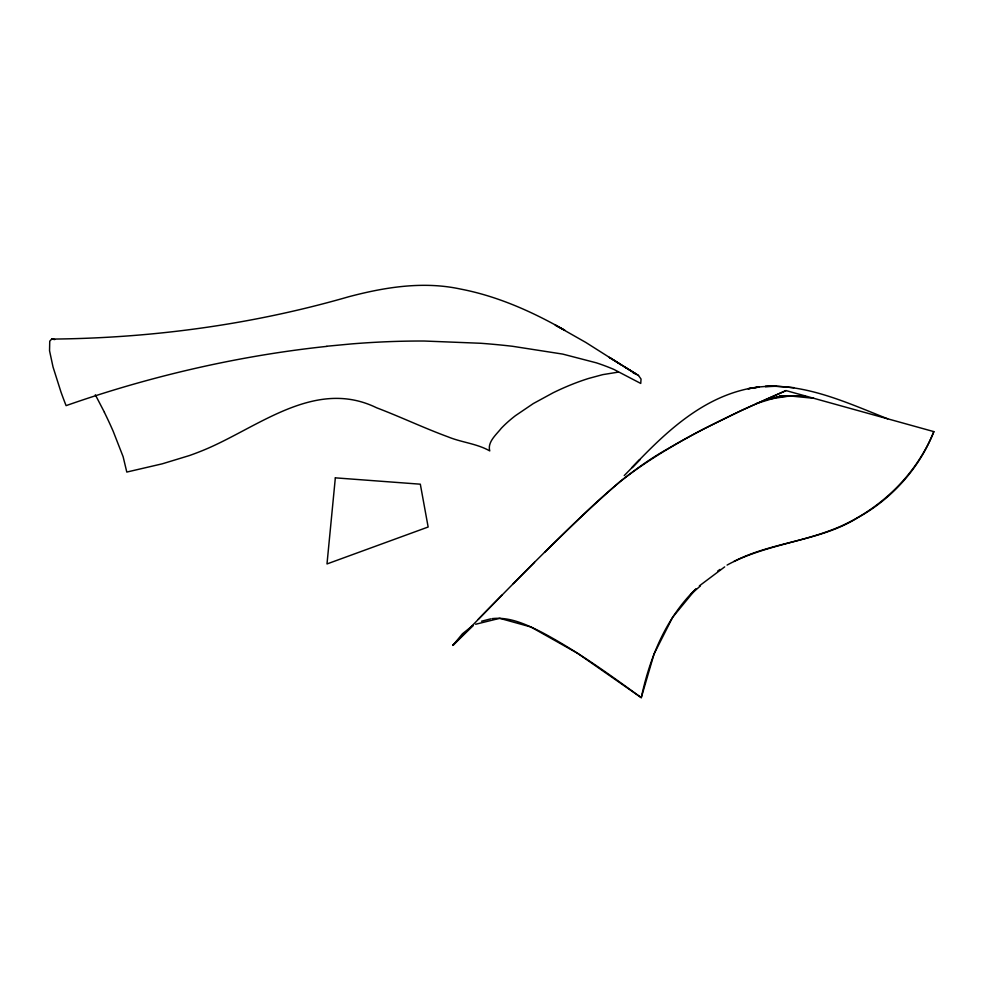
<?xml version="1.0" encoding="UTF-8"?>
<svg xmlns="http://www.w3.org/2000/svg" width="983" height="983" viewBox="0 0 983 983"><rect width="100%" height="100%" fill="white"/><g stroke="black" fill="none" stroke-linecap="round" stroke-linejoin="round"><path stroke-width="1.47" d="M544.545 552.397C583.497 514.588 621.379 474.359 669.435 447.892A274.38 57.284 -20.3 0 1 703.287 429.178L742.153 410.071L786.044 390.595L933.85 431.623C919.535 467.957 892.195 498.602 858.085 517.5C820.092 541.4 773.289 541.215 733.92 561.453M933.85 431.623C916.475 474.371 881.751 507.99 839.838 526.667C803.123 542.518 762.403 545.639 727.088 565.078M695.989 588.866L672.618 617.312L654.051 653.978L641.272 697.672L577.549 653.277L530.906 626.982L499.72 618.319L475.674 624.254M465.782 632.081L452.893 645.376L462.403 633.838L472.811 625.483M478.266 619.265L502.006 595.059M624.23 475.588L639.994 459.479L631.909 467.724C662.775 435.15 697.463 401.617 742.251 390.104C792.31 376.894 842.148 400.794 887.661 418.807M513.249 583.669L534.531 562.337M695.448 589.333C665.86 618.147 649.689 657.873 641.272 697.672C609.399 674.375 577.205 651.176 542.297 632.548C526.839 624.721 509.98 616.599 492.151 618.626M473.192 625.643L452.893 645.376C507.56 589.689 561.342 532.921 620.089 481.473C670.16 442.559 728.219 415.797 786.044 390.595M690.508 594.568L700.412 585.942M699.368 585.868L724.68 566.884M717.664 571.086L720.011 569.415M54.839 339.553L51.669 339.086L49.74 341.199L49.543 350.747L53.033 366.991L60.983 392.045A80.631 14.45 68.4 0 0 66.094 405.635A584.566 286.962 -15.8 0 1 326.811 346.385M481.535 621.219L490.787 618.848M756.222 403.62L780.146 396.284L804.512 395.719L780.146 396.284L772.859 398.017M769.935 398.717L765.56 399.749L789.447 395.903L797.397 395.965M326.872 346.237L351.484 343.915A534.236 262.264 -15.8 0 1 424.275 341.027L480.847 343.276A653.081 320.593 -15.8 0 1 512.548 346.286L562.694 354.089L596.337 362.825A321.318 157.735 -15.8 0 1 613.834 369.399L640.744 383.444L641.039 379.057L638.508 375.494L609.337 357.382L636.222 374.105L633.261 373.036M617.902 372.188L602.739 374.634L588.682 378.43A119.619 50.821 -29.9 0 0 569.366 385.447A124.042 52.701 -29.9 0 0 553.146 392.77L533.278 403.583L515.424 415.686A68.761 29.207 -29.9 0 0 506.38 423.28A69.658 29.588 -29.9 0 0 501.244 428.33C496.329 434.609 487.187 442.092 489.755 450.902C476.878 443.591 461.592 442.461 448.002 436.845C423.882 427.986 400.659 416.915 376.649 407.798C315.936 378.123 259.917 426.044 206.565 448.899A149.551 73.418 -15.8 0 1 189.363 455.571L162.232 463.829L126.795 472.061L123.133 456.739L113.217 431.353A68.65 10.371 65.5 0 0 104.395 412.356M779.249 396.493L789.447 395.903L813.752 398.287M779.347 396.604L797.238 396.014M776.251 386.233L765.241 386.479L776.251 386.233L793.932 387.671M51.669 339.086C151.96 338.177 252.201 324.623 348.621 296.78C384.894 287.171 423.28 280.978 460.486 289.051C497.459 296.116 532.307 311.685 564.844 330.276L555.235 325.09L585.745 342.403L621.158 364.828M624.266 366.757L638.508 375.494M95.326 394.797L104.419 412.27M335.338 477.849L326.995 563.947L428.146 527.011L420.319 484.189L335.338 477.849M759.023 387.044L748.235 388.727L759.023 387.044"/></g></svg>
